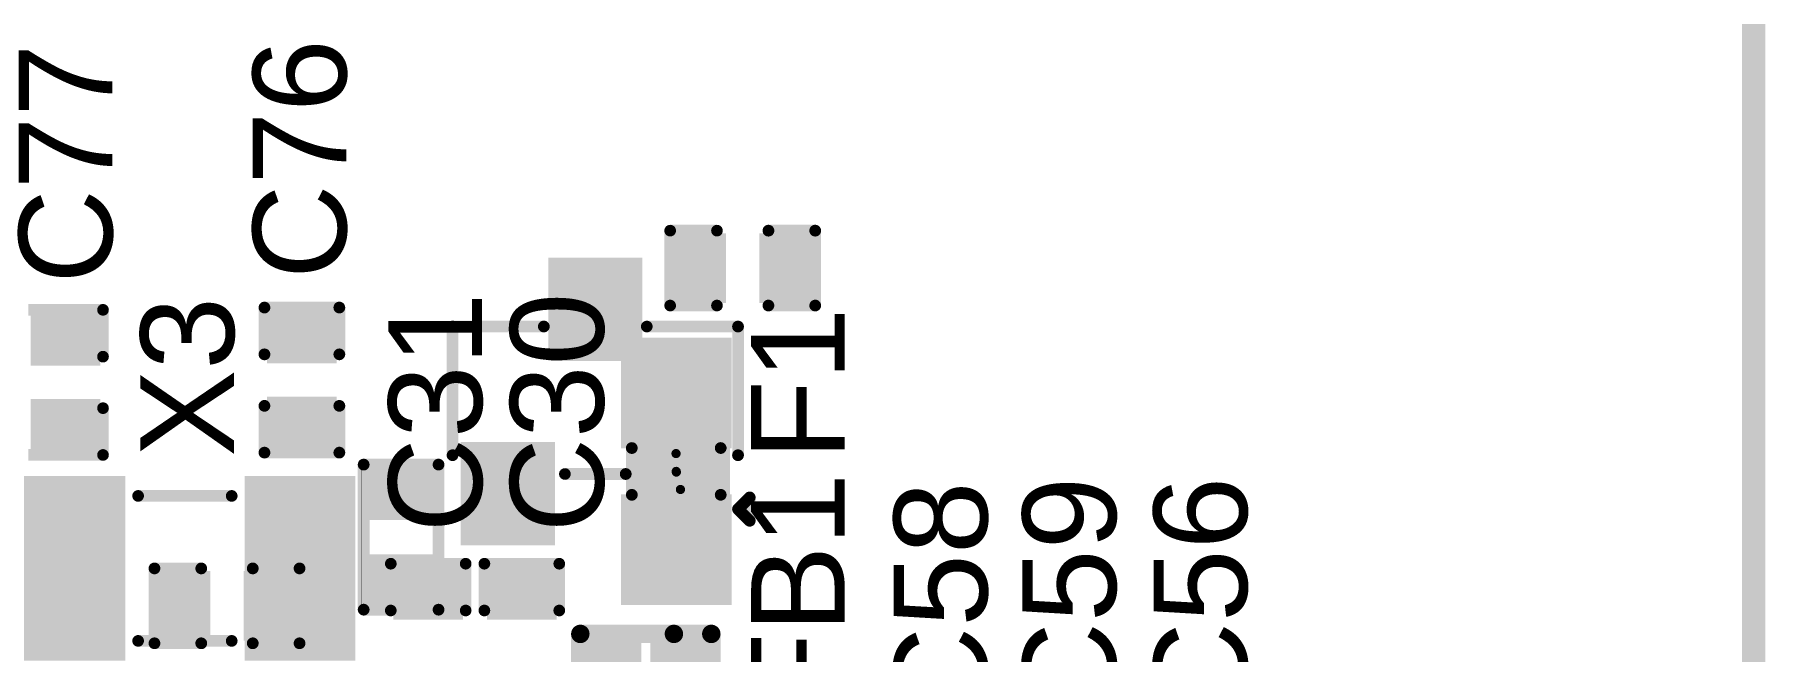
# Model space of a CAD drawing. Header units: inches. Extents: x 0 to 5376, y 0 to 5416.
# Drawn here: x 11.18 to 29.97, y 183.96 to 190.66 of the extents above; entities that cross this region are included whole.
import ezdxf

# ---------------------------------------------------------------- set-up
doc = ezdxf.new("R2010")
doc.units = ezdxf.units.IN
for name, color, linetype in [('Board Outline', 216, 'Continuous'), ('Bottom Layer', 5, 'Continuous'), ('Bottom Overlay', 54, 'Continuous'), ('Bottom Paste', 16, 'Continuous'), ('Bottom Solder', 6, 'Continuous'), ('Top Layer', 1, 'Continuous'), ('Top Overlay', 2, 'Continuous'), ('Top Paste', 8, 'Continuous'), ('Top Solder', 216, 'Continuous')]:
    doc.layers.add(name, color=color, linetype=linetype)
doc.styles.add('Arial', font='', dxfattribs={"height": 0.2})
doc.styles.get('Arial').set_extended_font_data('Arial')

msp = doc.modelspace()

# ---------------------------------------------------------------- hatches: boundary and pattern name
at = {"layer": 'Bottom Layer'}
for points in [[(18.171, 187.804), (18.171, 188.439), (18.628, 188.439), (18.628, 187.804)], [(19.111, 187.804), (19.111, 188.439), (19.568, 188.439), (19.568, 187.804)], [(17.68, 187.214), (16.86, 187.214), (16.86, 188.134), (17.68, 188.134)], [(16.73, 185.214), (15.91, 185.214), (15.91, 186.134), (16.73, 186.134)], [(18.63, 185.214), (17.81, 185.214), (17.81, 186.134), (18.63, 186.134)], [(14.844, 185.899), (15.479, 185.899), (15.479, 185.442), (14.844, 185.442)], [(14.844, 184.959), (15.479, 184.959), (15.479, 184.502), (14.844, 184.502)], [(12.573, 184.137), (12.573, 184.772), (13.03, 184.772), (13.03, 184.137)], [(13.513, 184.137), (13.513, 184.772), (13.97, 184.772), (13.97, 184.137)]]:
    msp.add_hatch(color=5, dxfattribs=at).paths.add_polyline_path(points)
at = {"layer": 'Bottom Paste'}
for points in [[(18.171, 187.804), (18.171, 188.439), (18.628, 188.439), (18.628, 187.804)], [(19.111, 187.804), (19.111, 188.439), (19.568, 188.439), (19.568, 187.804)], [(17.68, 187.214), (16.86, 187.214), (16.86, 188.134), (17.68, 188.134)], [(16.73, 185.214), (15.91, 185.214), (15.91, 186.134), (16.73, 186.134)], [(18.63, 185.214), (17.81, 185.214), (17.81, 186.134), (18.63, 186.134)], [(14.844, 185.899), (15.479, 185.899), (15.479, 185.442), (14.844, 185.442)], [(14.844, 184.959), (15.479, 184.959), (15.479, 184.502), (14.844, 184.502)], [(12.573, 184.137), (12.573, 184.772), (13.03, 184.772), (13.03, 184.137)], [(13.513, 184.137), (13.513, 184.772), (13.97, 184.772), (13.97, 184.137)]]:
    msp.add_hatch(color=16, dxfattribs=at).paths.add_polyline_path(points)
at = {"layer": 'Bottom Solder'}
for points in [[(18.111, 187.744), (18.111, 188.499), (18.688, 188.499), (18.688, 187.744)], [(19.051, 187.744), (19.051, 188.499), (19.628, 188.499), (19.628, 187.744)], [(17.781, 187.112), (16.758, 187.112), (16.758, 188.235), (17.781, 188.235)], [(16.831, 185.112), (15.808, 185.112), (15.808, 186.235), (16.831, 186.235)], [(18.731, 185.112), (17.708, 185.112), (17.708, 186.235), (18.731, 186.235)], [(14.789, 185.954), (15.534, 185.954), (15.534, 185.387), (14.789, 185.387)], [(14.789, 185.014), (15.534, 185.014), (15.534, 184.447), (14.789, 184.447)], [(12.513, 184.077), (12.513, 184.832), (13.09, 184.832), (13.09, 184.077)], [(13.453, 184.077), (13.453, 184.832), (14.03, 184.832), (14.03, 184.077)]]:
    msp.add_hatch(color=6, dxfattribs=at).paths.add_polyline_path(points)
at = {"layer": 'Top Layer'}
for points in [[(11.836, 187.122), (11.201, 187.122), (11.201, 187.579), (11.836, 187.579)], [(14.402, 187.147), (13.767, 187.147), (13.767, 187.604), (14.402, 187.604)], [(17.648, 186.264), (17.648, 187.264), (18.648, 187.264), (18.648, 186.264)], [(11.836, 186.182), (11.201, 186.182), (11.201, 186.639), (11.836, 186.639)], [(14.402, 186.207), (13.767, 186.207), (13.767, 186.664), (14.402, 186.664)], [(11.064, 185.761), (12.064, 185.761), (12.064, 183.961), (11.064, 183.961)], [(13.564, 185.761), (14.564, 185.761), (14.564, 183.961), (13.564, 183.961)], [(17.648, 184.564), (17.648, 185.564), (18.648, 185.564), (18.648, 184.564)], [(15.138, 184.823), (15.773, 184.823), (15.773, 184.366), (15.138, 184.366)], [(16.154, 184.823), (16.789, 184.823), (16.789, 184.366), (16.154, 184.366)], [(17.668, 183.393), (17.268, 183.393), (17.268, 183.993), (17.668, 183.993)], [(18.368, 183.393), (17.968, 183.393), (17.968, 183.993), (18.368, 183.993)]]:
    msp.add_hatch(color=1, dxfattribs=at).paths.add_polyline_path(points)
at = {"layer": 'Top Paste'}
for points in [[(11.836, 187.122), (11.201, 187.122), (11.201, 187.579), (11.836, 187.579)], [(14.402, 187.147), (13.767, 187.147), (13.767, 187.604), (14.402, 187.604)], [(17.648, 186.264), (17.648, 187.264), (18.648, 187.264), (18.648, 186.264)], [(11.836, 186.182), (11.201, 186.182), (11.201, 186.639), (11.836, 186.639)], [(14.402, 186.207), (13.767, 186.207), (13.767, 186.664), (14.402, 186.664)], [(11.064, 185.761), (12.064, 185.761), (12.064, 183.961), (11.064, 183.961)], [(13.564, 185.761), (14.564, 185.761), (14.564, 183.961), (13.564, 183.961)], [(17.648, 184.564), (17.648, 185.564), (18.648, 185.564), (18.648, 184.564)], [(15.138, 184.823), (15.773, 184.823), (15.773, 184.366), (15.138, 184.366)], [(16.154, 184.823), (16.789, 184.823), (16.789, 184.366), (16.154, 184.366)], [(17.668, 183.393), (17.268, 183.393), (17.268, 183.993), (17.668, 183.993)], [(18.368, 183.393), (17.968, 183.393), (17.968, 183.993), (18.368, 183.993)]]:
    msp.add_hatch(color=8, dxfattribs=at).paths.add_polyline_path(points)
at = {"layer": 'Top Solder'}
for points in [[(11.896, 187.062), (11.141, 187.062), (11.141, 187.639), (11.896, 187.639)], [(14.462, 187.087), (13.707, 187.087), (13.707, 187.664), (14.462, 187.664)], [(17.547, 186.163), (17.547, 187.366), (18.75, 187.366), (18.75, 186.163)], [(11.896, 186.122), (11.141, 186.122), (11.141, 186.699), (11.896, 186.699)], [(14.462, 186.147), (13.707, 186.147), (13.707, 186.724), (14.462, 186.724)], [(10.963, 185.863), (12.166, 185.863), (12.166, 183.859), (10.963, 183.859)], [(13.463, 185.863), (14.666, 185.863), (14.666, 183.859), (13.463, 183.859)], [(17.547, 184.463), (17.547, 185.666), (18.75, 185.666), (18.75, 184.463)], [(15.078, 184.883), (15.833, 184.883), (15.833, 184.306), (15.078, 184.306)], [(16.094, 184.883), (16.849, 184.883), (16.849, 184.306), (16.094, 184.306)], [(17.77, 183.291), (17.167, 183.291), (17.167, 184.094), (17.77, 184.094)], [(18.47, 183.291), (17.867, 183.291), (17.867, 184.094), (18.47, 184.094)]]:
    msp.add_hatch(color=216, dxfattribs=at).paths.add_polyline_path(points)

# ---------------------------------------------------------------- linework, layer by layer
at = {"layer": 'Board Outline', "const_width": 0.254}
msp.add_lwpolyline([(29.845, 159.131), (29.845, 209.131)], dxfattribs=at)
at = {"layer": 'Bottom Overlay'}
for points, const_width in [([(18.082, 187.715), (18.082, 188.528)], 0.127), ([(18.082, 188.528), (18.59, 188.528)], 0.127), ([(19.149, 188.528), (19.657, 188.528)], 0.127), ([(19.657, 187.715), (19.657, 188.528)], 0.127), ([(18.082, 187.715), (18.59, 187.715)], 0.127), ([(19.149, 187.715), (19.657, 187.715)], 0.127), ([(15.72, 187.487), (16.711, 187.487)], 0.127), ([(15.72, 186.09), (15.72, 187.487)], 0.127), ([(17.828, 187.487), (18.819, 187.487)], 0.127), ([(18.819, 186.09), (18.819, 187.487)], 0.127), ([(14.755, 185.988), (15.568, 185.988)], 0.127), ([(14.755, 184.413), (14.755, 185.988)], 0.127), ([(14.73, 184.388), (14.73, 186.013)], 0.00323), ([(15.568, 184.413), (15.568, 185.988)], 0.127), ([(16.939, 185.886), (17.6, 185.886)], 0.127), ([(18.819, 185.505), (18.946, 185.632)], 0.127), ([(18.946, 185.378), (18.946, 185.632)], 0.127), ([(18.819, 185.505), (18.946, 185.378)], 0.127), ([(12.484, 184.048), (12.484, 184.861)], 0.127), ([(12.484, 184.861), (12.992, 184.861)], 0.127), ([(13.551, 184.861), (14.059, 184.861)], 0.127), ([(14.059, 184.048), (14.059, 184.861)], 0.127), ([(14.755, 184.413), (15.568, 184.413)], 0.127), ([(12.484, 184.048), (12.992, 184.048)], 0.127), ([(13.551, 184.048), (14.059, 184.048)], 0.127)]:
    msp.add_lwpolyline(points, dxfattribs=dict(at, const_width=const_width))
for points, const_width in [([(18.051, 188.528, 1), (18.114, 188.528, 1)], 0.0635), ([(18.051, 188.528, 1), (18.114, 188.528, 1)], 0.0635), ([(18.559, 188.528, 1), (18.622, 188.528, 1)], 0.0635), ([(19.117, 188.528, 1), (19.181, 188.528, 1)], 0.0635), ([(19.625, 188.528, 1), (19.689, 188.528, 1)], 0.0635), ([(19.625, 188.528, 1), (19.689, 188.528, 1)], 0.0635), ([(18.051, 187.715, 1), (18.114, 187.715, 1)], 0.0635), ([(18.051, 187.715, 1), (18.114, 187.715, 1)], 0.0635), ([(18.559, 187.715, 1), (18.622, 187.715, 1)], 0.0635), ([(19.117, 187.715, 1), (19.181, 187.715, 1)], 0.0635), ([(19.625, 187.715, 1), (19.689, 187.715, 1)], 0.0635), ([(19.625, 187.715, 1), (19.689, 187.715, 1)], 0.0635), ([(15.688, 187.487, 1), (15.752, 187.487, 1)], 0.0635), ([(15.688, 187.487, 1), (15.752, 187.487, 1)], 0.0635), ([(16.679, 187.487, 1), (16.743, 187.487, 1)], 0.0635), ([(17.797, 187.487, 1), (17.86, 187.487, 1)], 0.0635), ([(18.787, 187.487, 1), (18.851, 187.487, 1)], 0.0635), ([(18.787, 187.487, 1), (18.851, 187.487, 1)], 0.0635), ([(14.723, 185.988, 1), (14.787, 185.988, 1)], 0.0635), ([(14.723, 185.988, 1), (14.787, 185.988, 1)], 0.0635), ([(14.729, 186.013, 1), (14.73, 186.013, 1)], 0.00161), ([(15.536, 185.988, 1), (15.6, 185.988, 1)], 0.0635), ([(15.536, 185.988, 1), (15.6, 185.988, 1)], 0.0635), ([(15.688, 186.09, 1), (15.752, 186.09, 1)], 0.0635), ([(18.787, 186.09, 1), (18.851, 186.09, 1)], 0.0635), ([(16.908, 185.886, 1), (16.971, 185.886, 1)], 0.0635), ([(17.568, 185.886, 1), (17.632, 185.886, 1)], 0.0635), ([(18.914, 185.632, 1), (18.978, 185.632, 1)], 0.0635), ([(18.914, 185.632, 1), (18.978, 185.632, 1)], 0.0635), ([(18.787, 185.505, 1), (18.851, 185.505, 1)], 0.0635), ([(18.787, 185.505, 1), (18.851, 185.505, 1)], 0.0635), ([(18.914, 185.378, 1), (18.978, 185.378, 1)], 0.0635), ([(18.914, 185.378, 1), (18.978, 185.378, 1)], 0.0635), ([(12.452, 184.861, 1), (12.516, 184.861, 1)], 0.0635), ([(12.452, 184.861, 1), (12.516, 184.861, 1)], 0.0635), ([(12.96, 184.861, 1), (13.024, 184.861, 1)], 0.0635), ([(13.519, 184.861, 1), (13.583, 184.861, 1)], 0.0635), ([(14.027, 184.861, 1), (14.091, 184.861, 1)], 0.0635), ([(14.027, 184.861, 1), (14.091, 184.861, 1)], 0.0635), ([(14.723, 184.413, 1), (14.787, 184.413, 1)], 0.0635), ([(14.723, 184.413, 1), (14.787, 184.413, 1)], 0.0635), ([(14.729, 184.388, 1), (14.73, 184.388, 1)], 0.00161), ([(15.536, 184.413, 1), (15.6, 184.413, 1)], 0.0635), ([(15.536, 184.413, 1), (15.6, 184.413, 1)], 0.0635), ([(12.452, 184.048, 1), (12.516, 184.048, 1)], 0.0635), ([(12.452, 184.048, 1), (12.516, 184.048, 1)], 0.0635), ([(12.96, 184.048, 1), (13.024, 184.048, 1)], 0.0635), ([(13.519, 184.048, 1), (13.583, 184.048, 1)], 0.0635), ([(14.027, 184.048, 1), (14.091, 184.048, 1)], 0.0635), ([(14.027, 184.048, 1), (14.091, 184.048, 1)], 0.0635)]:
    msp.add_lwpolyline(points, format="xyb", close=True, dxfattribs=dict(at, const_width=const_width))
at = {"layer": 'Top Overlay'}
for points, const_width in [([(11.113, 187.668), (11.925, 187.668)], 0.127), ([(11.925, 187.16), (11.925, 187.668)], 0.127), ([(13.678, 187.185), (13.678, 187.693)], 0.127), ([(13.678, 187.693), (14.491, 187.693)], 0.127), ([(14.491, 187.185), (14.491, 187.693)], 0.127), ([(11.925, 186.093), (11.925, 186.601)], 0.127), ([(13.678, 186.118), (13.678, 186.626)], 0.127), ([(14.491, 186.118), (14.491, 186.626)], 0.127), ([(17.666, 185.66), (17.666, 186.168)], 0.127), ([(18.631, 185.66), (18.631, 186.168)], 0.127), ([(11.113, 186.093), (11.925, 186.093)], 0.127), ([(13.678, 186.118), (14.491, 186.118)], 0.127), ([(12.306, 185.648), (13.322, 185.648)], 0.127), ([(15.05, 184.404), (15.05, 184.912)], 0.127), ([(15.05, 184.912), (15.862, 184.912)], 0.127), ([(15.862, 184.404), (15.862, 184.912)], 0.127), ([(16.066, 184.404), (16.066, 184.912)], 0.127), ([(16.066, 184.912), (16.878, 184.912)], 0.127), ([(16.878, 184.404), (16.878, 184.912)], 0.127), ([(12.306, 184.074), (13.322, 184.074)], 0.127), ([(17.107, 184.15), (18.123, 184.15)], 0.2), ([(17.107, 183.235), (17.107, 184.15)], 0.2), ([(18.123, 184.15), (18.529, 184.15)], 0.2), ([(18.529, 183.235), (18.529, 184.15)], 0.2)]:
    msp.add_lwpolyline(points, dxfattribs=dict(at, const_width=const_width))
for points, const_width in [([(11.894, 187.668, 1), (11.957, 187.668, 1)], 0.0635), ([(11.894, 187.668, 1), (11.957, 187.668, 1)], 0.0635), ([(13.646, 187.693, 1), (13.71, 187.693, 1)], 0.0635), ([(13.646, 187.693, 1), (13.71, 187.693, 1)], 0.0635), ([(14.459, 187.693, 1), (14.523, 187.693, 1)], 0.0635), ([(14.459, 187.693, 1), (14.523, 187.693, 1)], 0.0635), ([(11.894, 187.16, 1), (11.957, 187.16, 1)], 0.0635), ([(13.646, 187.185, 1), (13.71, 187.185, 1)], 0.0635), ([(14.459, 187.185, 1), (14.523, 187.185, 1)], 0.0635), ([(11.894, 186.601, 1), (11.957, 186.601, 1)], 0.0635), ([(13.646, 186.626, 1), (13.71, 186.626, 1)], 0.0635), ([(14.459, 186.626, 1), (14.523, 186.626, 1)], 0.0635), ([(17.634, 186.168, 1), (17.698, 186.168, 1)], 0.0635), ([(18.599, 186.168, 1), (18.663, 186.168, 1)], 0.0635), ([(11.894, 186.093, 1), (11.957, 186.093, 1)], 0.0635), ([(11.894, 186.093, 1), (11.957, 186.093, 1)], 0.0635), ([(13.646, 186.118, 1), (13.71, 186.118, 1)], 0.0635), ([(13.646, 186.118, 1), (13.71, 186.118, 1)], 0.0635), ([(14.459, 186.118, 1), (14.523, 186.118, 1)], 0.0635), ([(14.459, 186.118, 1), (14.523, 186.118, 1)], 0.0635), ([(18.121, 186.108, 1), (18.171, 186.108, 1)], 0.05), ([(18.123, 185.914, 1), (18.173, 185.914, 1)], 0.05), ([(18.125, 185.907, 1), (18.175, 185.907, 1)], 0.05), ([(12.275, 185.648, 1), (12.338, 185.648, 1)], 0.0635), ([(13.291, 185.648, 1), (13.354, 185.648, 1)], 0.0635), ([(17.634, 185.66, 1), (17.698, 185.66, 1)], 0.0635), ([(18.169, 185.718, 1), (18.219, 185.718, 1)], 0.05), ([(18.599, 185.66, 1), (18.663, 185.66, 1)], 0.0635), ([(15.018, 184.912, 1), (15.081, 184.912, 1)], 0.0635), ([(15.018, 184.912, 1), (15.081, 184.912, 1)], 0.0635), ([(15.831, 184.912, 1), (15.894, 184.912, 1)], 0.0635), ([(15.831, 184.912, 1), (15.894, 184.912, 1)], 0.0635), ([(16.034, 184.912, 1), (16.097, 184.912, 1)], 0.0635), ([(16.034, 184.912, 1), (16.097, 184.912, 1)], 0.0635), ([(16.847, 184.912, 1), (16.91, 184.912, 1)], 0.0635), ([(16.847, 184.912, 1), (16.91, 184.912, 1)], 0.0635), ([(15.018, 184.404, 1), (15.081, 184.404, 1)], 0.0635), ([(15.831, 184.404, 1), (15.894, 184.404, 1)], 0.0635), ([(16.034, 184.404, 1), (16.097, 184.404, 1)], 0.0635), ([(16.847, 184.404, 1), (16.91, 184.404, 1)], 0.0635), ([(12.275, 184.074, 1), (12.338, 184.074, 1)], 0.0635), ([(13.291, 184.074, 1), (13.354, 184.074, 1)], 0.0635), ([(17.057, 184.15, 1), (17.157, 184.15, 1)], 0.1), ([(17.057, 184.15, 1), (17.157, 184.15, 1)], 0.1), ([(18.073, 184.15, 1), (18.173, 184.15, 1)], 0.1), ([(18.073, 184.15, 1), (18.173, 184.15, 1)], 0.1), ([(18.479, 184.15, 1), (18.579, 184.15, 1)], 0.1), ([(18.479, 184.15, 1), (18.579, 184.15, 1)], 0.1)]:
    msp.add_lwpolyline(points, format="xyb", close=True, dxfattribs=dict(at, const_width=const_width))
at = {"layer": 'Top Overlay', "const_width": 0.1}
for points in [[(18.146, 186.108, -0.770164), (18.148, 185.914)], [(18.194, 185.718, -0.784117), (18.15, 185.907)]]:
    msp.add_lwpolyline(points, format="xyb", dxfattribs=at)

# ---------------------------------------------------------------- texts
at = {"layer": 'Top Overlay', "style": 'Arial'}
for s, p in [('C76', (14.567, 188.003)), ('C77', (12.027, 187.952)), ('X3', (13.348, 186.072)), ('C31', (16.04, 185.251)), ('C30', (17.361, 185.251)), ('F1', (19.977, 186.038)), ('FB1', (19.977, 183.295)), ('C58', (21.526, 183.202)), ('C59', (22.923, 183.253)), ('C56', (24.346, 183.253))]:
    msp.add_text(s, height=1.016, rotation=90, dxfattribs=at).set_placement(p)

doc.saveas('drawing.dxf')
